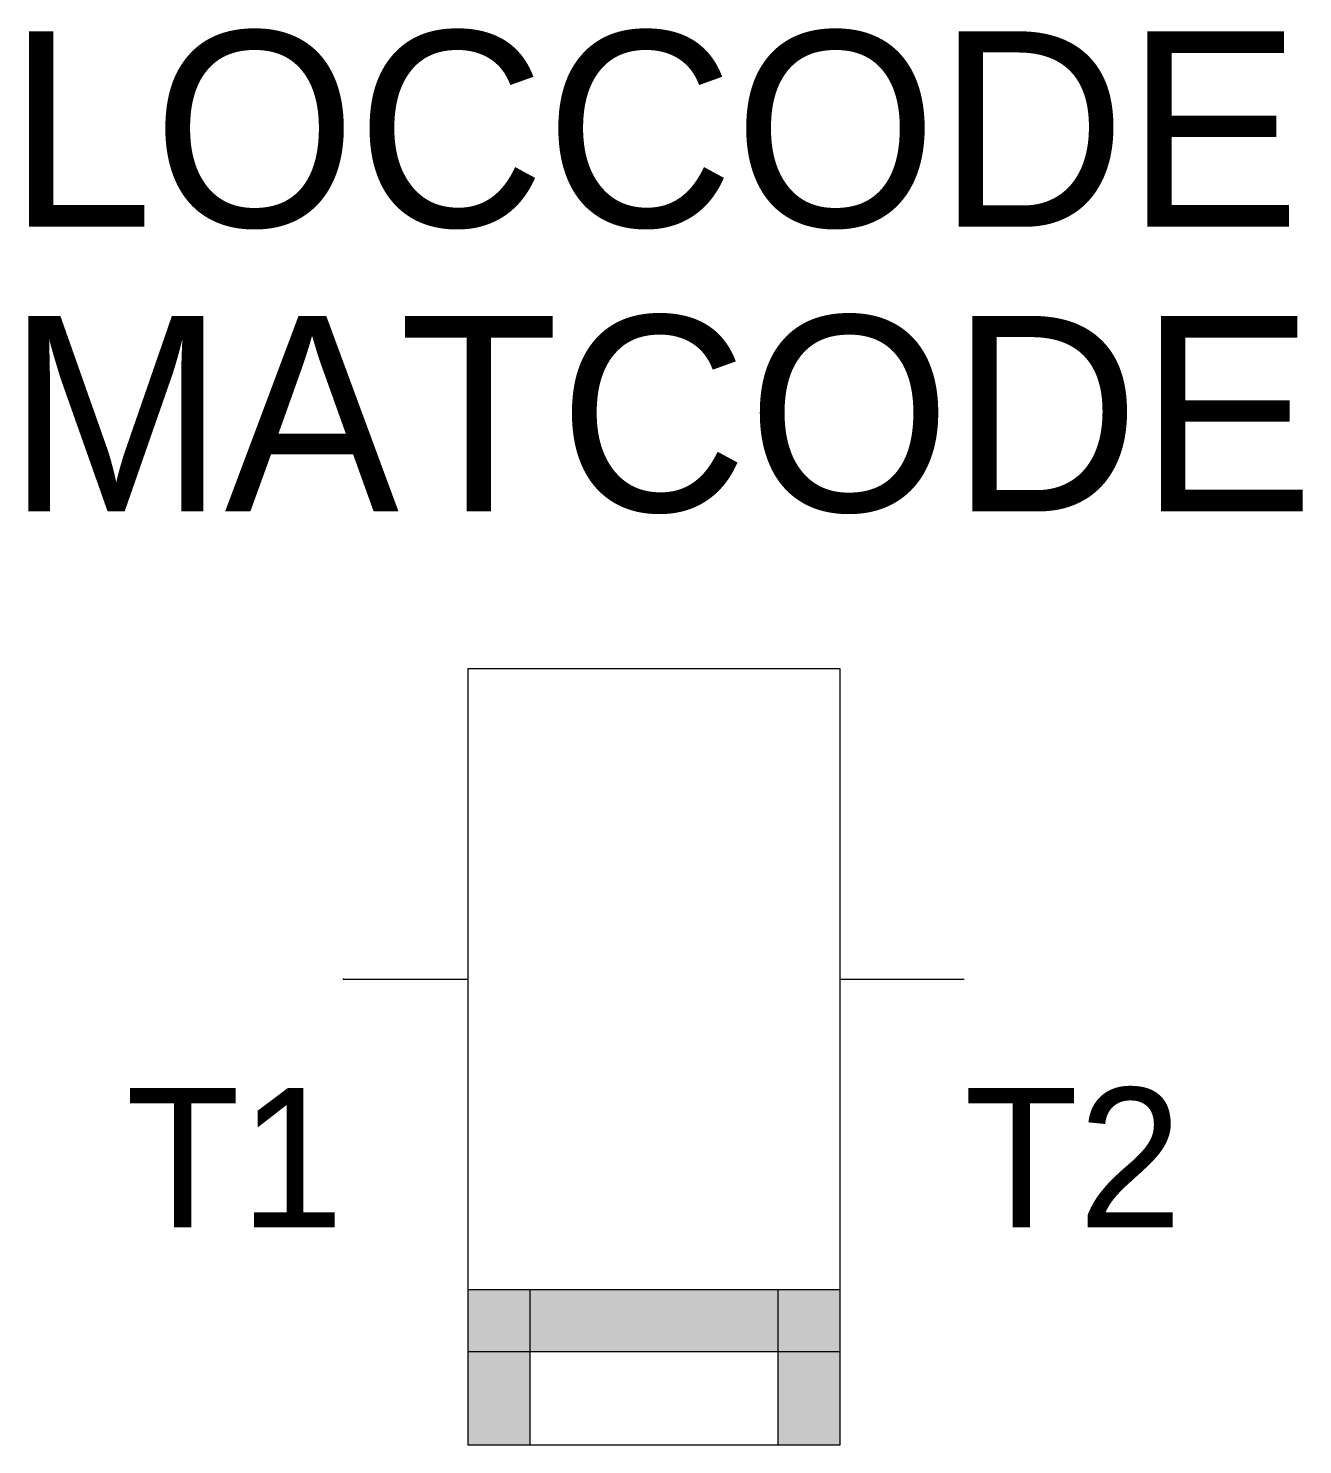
# Model space of a CAD drawing. Extents: x -10.1 to 10.5, y -7.5 to 15.3.
import ezdxf
from ezdxf.enums import TextEntityAlignment as Align

# ---------------------------------------------------------------- set-up
doc = ezdxf.new("R2010")
doc.units = 0
doc.layers.get('0').update_dxf_attribs({"linetype": 'CONTINUOUS'})
doc.layers.add('C', color=6, linetype='CONTINUOUS')
doc.layers.add('T2', color=1, linetype='CONTINUOUS')

msp = doc.modelspace()

# ---------------------------------------------------------------- linework, layer by layer
at = {"color": 0}
for p, q in [((3, 5), (-3, 5)), ((-3, 5), (-3, 0)), ((3, 0), (3, 5)), ((-5, 0), (-3, 0)), ((-3, 0), (-3, -5)), ((3, -5), (3, 0)), ((3, 0), (5, 0)), ((-3, -5), (3, -5)), ((-3, -5), (-3, -7.5)), ((-2, -5), (-2, -7.5)), ((2, -7.5), (2, -5)), ((3, -7.5), (3, -5)), ((-3, -6), (3, -6)), ((-3, -7.5), (3, -7.5))]:
    msp.add_line(p, q, dxfattribs=at)
for points in [[(-3, -7.5), (-2, -7.5), (-3, -5), (-2, -6)], [(-3, -5), (-2, -6), (3, -5), (2, -6)], [(3, -5), (2, -6), (3, -7.5), (2, -7.5)]]:
    msp.add_solid(points, dxfattribs=at)
at = {"layer": 'C', "color": 0}
msp.add_point((-5, 0), dxfattribs=at)

# ---------------------------------------------------------------- texts
at = {"color": 0, "linetype": 'CONTINUOUS'}
for tag, p in [('LOCCODE', (0, 12.127)), ('MATCODE', (0.104, 7.54))]:
    msp.add_attdef(tag, text='', height=3.15, dxfattribs=at).set_placement(p, align=Align.CENTER)
at = {"layer": 'T2', "color": 0, "linetype": 'CONTINUOUS'}
msp.add_attdef('T1', text='', height=2.25, dxfattribs=at).set_placement((-5, -4), align=Align.RIGHT)
msp.add_attdef('T2', (5, -4), '', height=2.25, dxfattribs=at)

doc.saveas('drawing.dxf')
